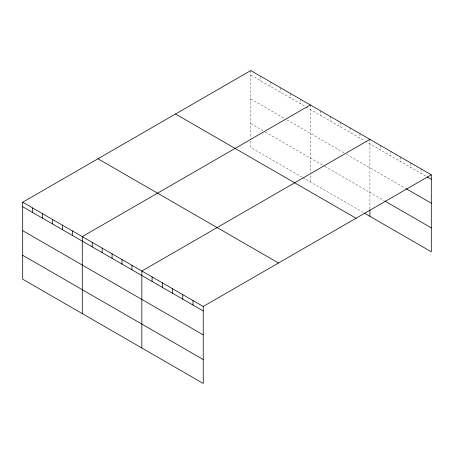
<?xml version="1.0" encoding="UTF-8"?>
<svg xmlns="http://www.w3.org/2000/svg" width="454" height="454" viewBox="0 0 454 454"><rect width="100%" height="100%" fill="white"/><g stroke="black" fill="none" stroke-linecap="round" stroke-linejoin="round"><path stroke-width="0.34" stroke-dasharray="2.27 1.7" d="M250.761 75.069L305.667 106.769M306.251 107.104L364.658 140.831M365.243 141.166L426.488 176.521M250.761 98.983L284.641 118.545M286.979 119.89L344.217 152.941M346.555 154.286L405.422 188.274M250.761 123.624L264.784 131.717M265.369 132.052L324.36 166.113M324.945 166.448L384.362 200.753M302.165 177.213L250.761 147.539L250.761 139.094M302.75 177.548L363.495 212.62M421.068 168.882L421.068 173.394M410.842 162.98L410.842 167.492M400.61 157.073L400.61 161.584M390.378 151.165L390.378 155.677M380.146 145.257L380.146 149.769M369.919 139.35L369.919 209.294M359.988 133.618L359.988 138.13M350.057 127.886L350.057 132.398M340.131 122.154L340.131 126.666M330.2 116.423L330.2 120.934M320.269 110.691L320.269 115.203M310.343 104.953L310.343 172.792M310.343 175.602L310.343 181.935M300.412 99.222L300.412 103.733M290.481 93.49L290.481 98.002M280.555 87.758L280.555 92.27M270.624 82.026L270.624 86.538M260.692 76.295L260.692 80.801M250.761 70.557L250.761 138.396"/><path stroke-width="0.68" d="M431.3 174.79L250.761 70.557L22.7 202.229L22.7 279.21L203.239 383.443L203.239 306.461L431.3 174.79L431.3 251.771L364.658 213.295M310.343 104.953L82.276 236.625L82.276 313.606M369.919 139.35L141.852 271.027L141.852 348.002M427.089 176.873L431.3 179.302M406.024 188.626L431.3 203.216M384.964 201.099L431.3 227.857M175.505 114.011L356.038 218.243M97.962 158.781L278.495 263.014M22.7 202.229L203.239 306.461M22.7 206.74L203.239 310.973M22.7 230.655L203.239 334.887M22.7 255.296L203.239 359.528M369.919 209.998L369.919 216.331M193.007 300.554L193.007 305.065M182.775 294.652L182.775 299.163M172.543 288.744L172.543 293.256M162.316 282.836L162.316 287.348M152.084 276.929L152.084 281.44M131.927 265.289L131.927 269.801M121.995 259.557L121.995 264.069M112.064 253.826L112.064 258.337M102.139 248.094L102.139 252.606M92.207 242.362L92.207 246.874M72.345 230.893L72.345 235.405M62.419 225.161L62.419 229.673M52.488 219.43L52.488 223.941M42.557 213.698L42.557 218.209M32.631 207.966L32.631 212.478"/></g></svg>
